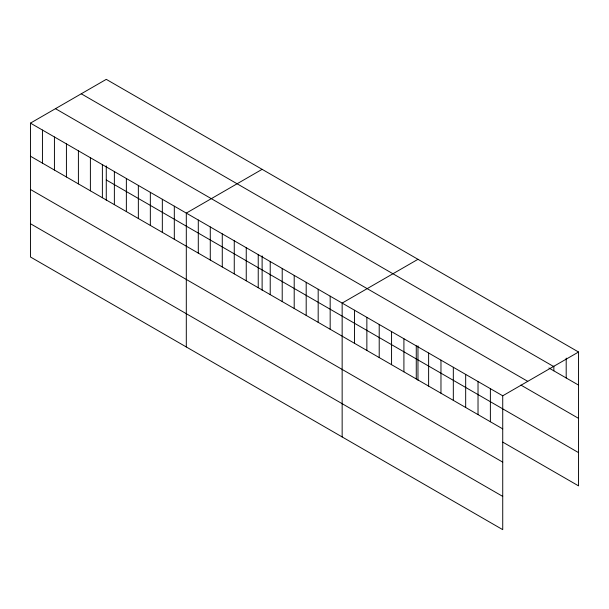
<?xml version="1.0" encoding="UTF-8"?>
<svg xmlns="http://www.w3.org/2000/svg" width="609" height="609" viewBox="0 0 609 609"><rect width="100%" height="100%" fill="white"/><g stroke="black" fill="none" stroke-linecap="round" stroke-linejoin="round"><path stroke-width="0.91" d="M30.45 123.125L502.729 395.797L502.729 529.647L30.45 256.983L30.45 123.125L106.27 79.353L578.55 352.017L578.55 485.875L502.79 442.134M262.121 169.332L186.301 213.104L186.301 346.963M417.972 259.312L342.151 303.084L342.151 436.942M502.729 395.797L578.55 352.017M81.248 93.794L553.528 366.466M548.907 367.988L578.55 385.109M55.472 108.676L527.752 381.348M520.908 385.078L578.55 418.36M106.27 179.952L578.55 452.624M30.45 156.208L502.729 428.881M30.45 189.468L502.729 462.132M30.45 223.724L502.729 496.396M566.195 358.122L566.195 377.976M553.847 366.116L553.847 370.843M490.382 388.664L490.382 421.748M478.027 381.531L478.027 414.615M465.672 374.398L465.672 407.482M453.324 367.265L453.324 400.357M440.969 360.14L440.969 393.224M428.622 353.007L428.622 386.091M417.972 345.859L417.972 380.237M416.267 345.874L416.267 378.958M403.912 338.741L403.912 371.825M391.564 331.608L391.564 364.7M379.209 324.483L379.209 357.567M366.862 317.35L366.862 350.434M354.507 310.217L354.507 343.301M330.169 296.164L330.169 329.248M318.18 289.245L318.18 322.328M306.19 282.325L306.19 315.409M294.2 275.397L294.2 308.489M282.211 268.478L282.211 301.562M270.221 261.558L270.221 294.642M262.121 255.879L262.121 290.257M258.231 254.638L258.231 287.722M246.249 247.711L246.249 280.802M234.259 240.791L234.259 273.875M222.27 233.871L222.27 266.955M210.28 226.951L210.28 260.035M198.29 220.024L198.29 253.116M174.311 206.185L174.311 239.268M162.329 199.265L162.329 232.349M150.339 192.337L150.339 225.429M138.35 185.418L138.35 218.502M126.36 178.498L126.36 211.582M114.37 171.578L114.37 204.662M106.27 165.899L106.27 200.277M102.381 164.658L102.381 197.742M90.391 157.731L90.391 190.823M78.401 150.811L78.401 183.895M66.419 143.891L66.419 176.975M54.429 136.972L54.429 170.056M42.44 130.044L42.44 163.136"/></g></svg>
